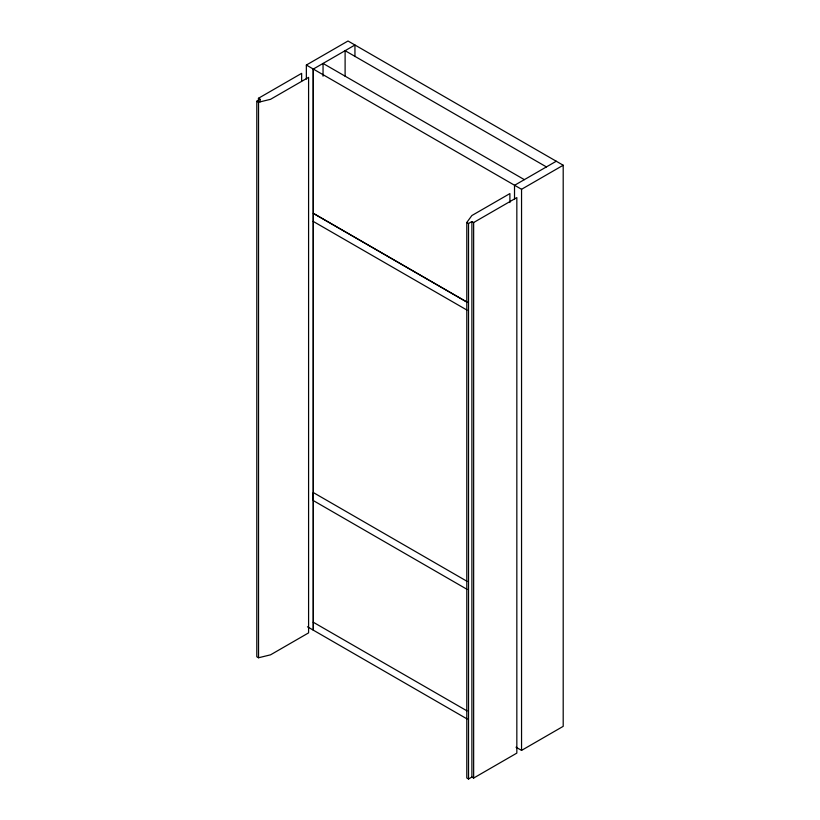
<?xml version="1.0" encoding="UTF-8"?>
<svg xmlns="http://www.w3.org/2000/svg" width="820" height="820" viewBox="0 0 820 820"><rect width="100%" height="100%" fill="white"/><g stroke="black" fill="none" stroke-linecap="round" stroke-linejoin="round"><path stroke-width="1.23" d="M313.291 69.054L313.291 630.16L313.209 69.105L354.947 45.008L354.947 56.539M466.795 222.476L468.527 223.481L471.9 221.533L473.642 222.527L516.836 197.589L516.836 753.108L473.642 778.057L471.9 777.053L468.527 779L466.795 777.995L466.795 222.476L471.869 215.537L509.896 193.582L509.896 202.54M306.352 79.14L306.352 65.046L348.008 41L563.197 165.24L563.197 726.346L521.551 750.392L516.005 747.194M258.443 100.85L258.443 98.287L301.647 73.349L301.647 81.026M256.803 101.239L258.536 102.244L270.549 99.312L308.587 77.357L308.587 632.876L270.549 654.832L258.536 657.763L256.803 656.758L256.803 101.239L260.176 99.292L260.176 101.854M556.257 161.232L514.519 185.33L514.519 199.373M306.352 65.046L521.551 189.287L563.197 165.24M546.417 166.911L345.107 50.686L345.107 76.229M524.359 179.652L323.049 63.427L323.049 76.188M258.443 98.287L260.176 99.292M313.209 221.4L467.041 310.124M467.041 581.318L313.291 492.543L313.291 500.569L467.041 589.334M313.209 622.195L467.041 710.909M307.459 626.787L467.195 719.007M521.551 189.287L521.551 750.392M473.642 222.527L473.642 778.057M471.9 221.533L471.9 777.053M468.527 223.481L468.527 779M258.536 102.244L258.536 657.763M467.041 302.108L313.291 213.333L466.959 302.16"/></g></svg>
